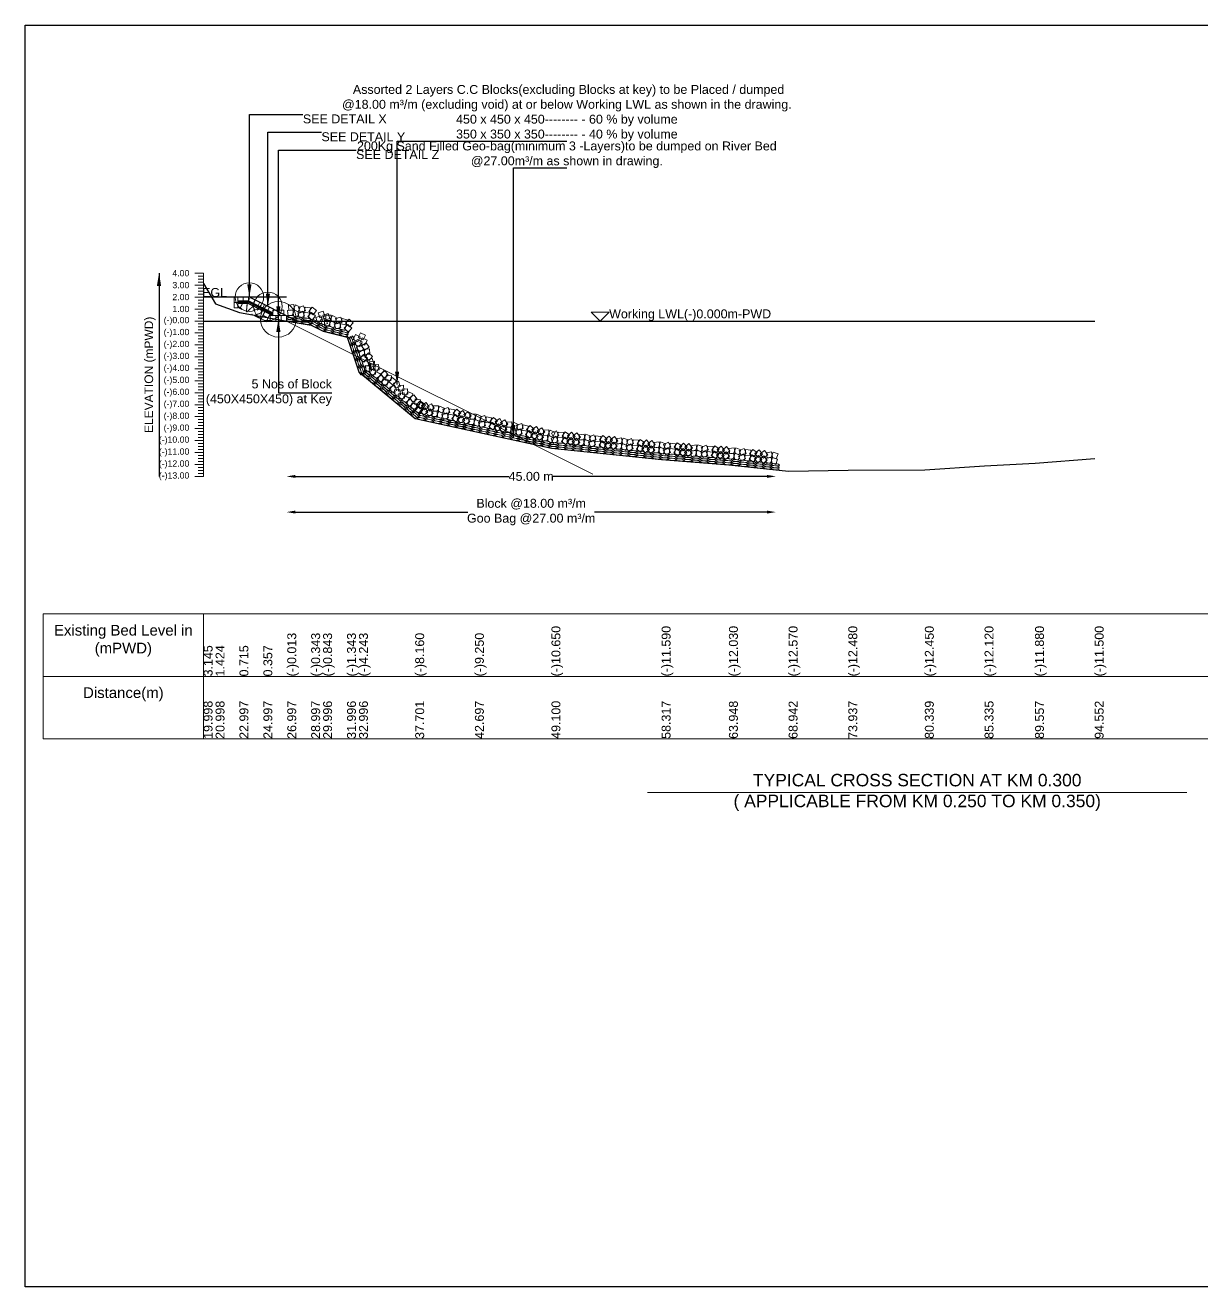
# Model space of a CAD drawing. Header units: inches. Extents: x 89000 to 1304432, y -10828 to 220529.
# Drawn here: x 1200833 to 1207428, y 213458 to 220529 of the extents above; entities that cross this region are included whole.
import ezdxf

# ---------------------------------------------------------------- set-up
doc = ezdxf.new("R2010")
doc.units = ezdxf.units.IN
doc.header["$LTSCALE"] = 7
doc.header["$MEASUREMENT"] = 0
for name, color, linetype, lineweight in [('Cross section Data Border', 7, 'Continuous', 9), ('Cross Section Labels', 7, 'Continuous', 9), ('Existing_Bed_Level for Xsection', 7, 'Continuous', 25), ('Long Section Labels', 7, 'Continuous', 9)]:
    doc.layers.add(name, color=color, linetype=linetype, lineweight=lineweight)
doc.styles.get("Standard").update_dxf_attribs({"font": 'arial.ttf'})
doc.dimstyles.new('Appron Lebeling Style', dxfattribs={"dimtxt": 50, "dimasz": 50, "dimexe": 0.18, "dimexo": 0.0625, "dimgap": 0.09, "dimtad": 0, "dimtih": 1, "dimtoh": 1, "dimdec": 4, "dimzin": 0, "dimdsep": 46, "dimtxsty": 'Standard', "dimcen": 0.09, "dimse1": 1, "dimse2": 1, "dimadec": 0, "dimazin": 0, "dimtfac": 1, "dimtdec": 4, "dimtofl": 0, "dimtmove": 0, "dimatfit": 3, "dimfxl": 1, "dimtolj": 1, "dimtzin": 0, "dimarcsym": 0})
doc.dimstyles.get("Standard").update_dxf_attribs({"dimtxt": 0.18, "dimasz": 0.18, "dimexe": 0.18, "dimexo": 0.0625, "dimgap": 0.09, "dimtad": 0, "dimtih": 1, "dimtoh": 1, "dimdec": 4, "dimzin": 0, "dimdsep": 46, "dimtxsty": 'Standard', "dimcen": 0.09, "dimadec": 0, "dimazin": 0, "dimtfac": 1, "dimtdec": 4, "dimtofl": 0, "dimtmove": 0, "dimatfit": 3, "dimfxl": 1, "dimtolj": 1, "dimtzin": 0, "dimarcsym": 0})

# ---------------------------------------------------------------- blocks, each defined once
blk = doc.blocks.new('*D7')
at = {"layer": 'Cross Section Labels', "color": 0, "lineweight": -2, "transparency": 16777216}
for p, q in [((1202346.8, 218000.4), (1203545, 218000.4)), ((1204990.5, 218000.4), (1203792.2, 218000.4))]:
    blk.add_line(p, q, dxfattribs=at)
at = {"layer": 'Cross Section Labels', "color": 0, "transparency": 16777216}
for points in [[(1202346.8, 218008.7), (1202346.8, 217992.1), (1202296.8, 218000.4)], [(1204990.5, 218008.7), (1204990.5, 217992.1), (1205040.5, 218000.4)]]:
    blk.add_solid(points, dxfattribs=at)
at = {"layer": 'Defpoints', "color": 0, "transparency": 16777216}
for p in [(1202296.8, 218871.4), (1205040.5, 218036.9), (1205040.5, 218000.4)]:
    blk.add_point(p, dxfattribs=at)
at = {"layer": 'Cross Section Labels', "color": 0, "transparency": 16777216, "insert": (1203668.6, 218000.4), "char_height": 50, "attachment_point": 5}
blk.add_mtext('\\A1;45.00 m', dxfattribs=at)
blk = doc.blocks.new('*D8')
at = {"layer": 'Cross Section Labels', "color": 0, "lineweight": -2, "transparency": 16777216}
for p, q in [((1202346.8, 217800.4), (1203313, 217800.4)), ((1204990.5, 217800.4), (1204024.3, 217800.4))]:
    blk.add_line(p, q, dxfattribs=at)
at = {"layer": 'Cross Section Labels', "color": 0, "transparency": 16777216}
for points in [[(1202346.8, 217808.7), (1202346.8, 217792.1), (1202296.8, 217800.4)], [(1204990.5, 217808.7), (1204990.5, 217792.1), (1205040.5, 217800.4)]]:
    blk.add_solid(points, dxfattribs=at)
at = {"layer": 'Defpoints', "color": 0, "transparency": 16777216}
for p in [(1202296.8, 218871.4), (1205040.5, 218036.9), (1205040.5, 217800.4)]:
    blk.add_point(p, dxfattribs=at)
at = {"layer": 'Cross Section Labels', "color": 0, "transparency": 16777216, "insert": (1203668.6, 217800.4), "char_height": 50, "attachment_point": 5}
blk.add_mtext('\\A1;Block @18.00 m³/m ^JGoo Bag @27.00 m³/m ', dxfattribs=at)

msp = doc.modelspace()

# ---------------------------------------------------------------- linework, layer by layer
msp.add_lwpolyline([(1200832.54807, 220529.21822), (1210832.54807, 220529.21822), (1210832.54807, 213458.21822), (1200832.54807, 213458.21822)], close=True)
at = {"layer": 'Cross section Data Border'}
msp.add_lwpolyline([(1200932.54807, 217229.21822), (1207744.83931, 217229.21822), (1207744.83931, 216529.21822), (1200932.54807, 216529.21822)], close=True, dxfattribs=at)
for points in [[(1201832.54807, 217229.21822), (1201832.54807, 216529.21822)], [(1200932.54807, 216879.21822), (1207744.83931, 216879.21822)]]:
    msp.add_lwpolyline(points, dxfattribs=at)
at = {"layer": 'Cross Section Labels'}
msp.add_line((1204015.13961, 218012.23111), (1202296.7854, 218871.40822), dxfattribs=at)
msp.add_lwpolyline([(1204055.7854, 218871.40822), (1204105.7854, 218921.40822), (1204005.7854, 218921.40822)], close=True, dxfattribs=at)
msp.add_lwpolyline([(1204320.54807, 216229.21822), (1205832.54807, 216229.21822), (1207344.54807, 216229.21822)], dxfattribs=at)
for centre, radius in [((1202089.0854, 219005.40822), 80), ((1202192.9354, 218953.48322), 80), ((1202251.5604, 218881.45822), 100)]:
    msp.add_circle(centre, radius, dxfattribs=at)
at = {"layer": 'Existing_Bed_Level for Xsection'}
for points in [[(1201832.54807, 219082.12322), (1201899.5402, 218966.81622), (1202033.52445, 218919.31322), (1202167.50871, 218895.32722), (1202301.49296, 218870.53722), (1202435.47721, 218848.42722), (1202502.46934, 218814.92722), (1202636.45359, 218781.42722), (1202703.44572, 218587.12722), (1203018.70379, 218324.68822), (1203353.41197, 218251.65822), (1203782.40941, 218157.85822), (1204399.93013, 218094.87822), (1204777.2317, 218065.39822), (1205111.82413, 218029.21822), (1205446.47165, 218035.24822), (1205875.44731, 218037.25822), (1206210.15227, 218059.36822), (1206493.02432, 218075.44822), (1206827.6958, 218100.90822)], [(1202296.7854, 219005.40822), (1201832.54807, 219005.40822)], [(1202357.0854, 218871.40822), (1202093.32943, 219003.2862), (1202089.0854, 219005.40822), (1202084.34044, 219005.40822), (1202024.04044, 219005.40822)], [(1202024.04044, 218985.30822), (1202084.34044, 218985.30822), (1202221.4104, 218916.77323)], [(1202024.04044, 218978.60822), (1202082.75878, 218978.60822), (1202221.4104, 218909.28241)], [(1202024.04044, 218971.90822), (1202081.17713, 218971.90822), (1202221.4104, 218901.79158)], [(1201832.54807, 218871.40822), (1206827.6958, 218871.40822)]]:
    msp.add_lwpolyline(points, dxfattribs=at)
at = {"layer": 'Long Section Labels'}
for points in [[(1201832.54807, 219139.40822), (1201782.54807, 219139.40822)], [(1201832.54807, 218000.40822), (1201832.54807, 218067.40822), (1201832.54807, 218134.40822), (1201832.54807, 218201.40822), (1201832.54807, 218268.40822), (1201832.54807, 218335.40822), (1201832.54807, 218402.40822), (1201832.54807, 218469.40822), (1201832.54807, 218536.40822), (1201832.54807, 218603.40822), (1201832.54807, 218670.40822), (1201832.54807, 218737.40822), (1201832.54807, 218804.40822), (1201832.54807, 218871.40822), (1201832.54807, 218938.40822), (1201832.54807, 219005.40822), (1201832.54807, 219072.40822), (1201832.54807, 219139.40822)], [(1201832.54807, 219072.40822), (1201782.54807, 219072.40822)], [(1201832.54807, 219122.65822), (1201802.54807, 219122.65822)], [(1201832.54807, 219105.90822), (1201802.54807, 219105.90822)], [(1201832.54807, 219089.15822), (1201802.54807, 219089.15822)], [(1201832.54807, 219005.40822), (1201782.54807, 219005.40822)], [(1201832.54807, 219055.65822), (1201802.54807, 219055.65822)], [(1201832.54807, 219038.90822), (1201802.54807, 219038.90822)], [(1201832.54807, 219022.15822), (1201802.54807, 219022.15822)], [(1201832.54807, 218938.40822), (1201782.54807, 218938.40822)], [(1201832.54807, 218988.65822), (1201802.54807, 218988.65822)], [(1201832.54807, 218971.90822), (1201802.54807, 218971.90822)], [(1201832.54807, 218955.15822), (1201802.54807, 218955.15822)], [(1201832.54807, 218921.65822), (1201802.54807, 218921.65822)], [(1201832.54807, 218871.40822), (1201782.54807, 218871.40822)], [(1201832.54807, 218904.90822), (1201802.54807, 218904.90822)], [(1201832.54807, 218888.15822), (1201802.54807, 218888.15822)], [(1201832.54807, 218854.65822), (1201802.54807, 218854.65822)], [(1201832.54807, 218804.40822), (1201782.54807, 218804.40822)], [(1201832.54807, 218837.90822), (1201802.54807, 218837.90822)], [(1201832.54807, 218821.15822), (1201802.54807, 218821.15822)], [(1201832.54807, 218787.65822), (1201802.54807, 218787.65822)], [(1201832.54807, 218737.40822), (1201782.54807, 218737.40822)], [(1201832.54807, 218770.90822), (1201802.54807, 218770.90822)], [(1201832.54807, 218754.15822), (1201802.54807, 218754.15822)], [(1201832.54807, 218720.65822), (1201802.54807, 218720.65822)], [(1201832.54807, 218670.40822), (1201782.54807, 218670.40822)], [(1201832.54807, 218703.90822), (1201802.54807, 218703.90822)], [(1201832.54807, 218687.15822), (1201802.54807, 218687.15822)], [(1201832.54807, 218653.65822), (1201802.54807, 218653.65822)], [(1201832.54807, 218636.90822), (1201802.54807, 218636.90822)], [(1201832.54807, 218603.40822), (1201782.54807, 218603.40822)], [(1201832.54807, 218620.15822), (1201802.54807, 218620.15822)], [(1201832.54807, 218586.65822), (1201802.54807, 218586.65822)], [(1201832.54807, 218569.90822), (1201802.54807, 218569.90822)], [(1201832.54807, 218536.40822), (1201782.54807, 218536.40822)], [(1201832.54807, 218553.15822), (1201802.54807, 218553.15822)], [(1201832.54807, 218519.65822), (1201802.54807, 218519.65822)], [(1201832.54807, 218502.90822), (1201802.54807, 218502.90822)], [(1201832.54807, 218469.40822), (1201782.54807, 218469.40822)], [(1201832.54807, 218486.15822), (1201802.54807, 218486.15822)], [(1201832.54807, 218452.65822), (1201802.54807, 218452.65822)], [(1201832.54807, 218435.90822), (1201802.54807, 218435.90822)], [(1201832.54807, 218402.40822), (1201782.54807, 218402.40822)], [(1201832.54807, 218419.15822), (1201802.54807, 218419.15822)], [(1201832.54807, 218385.65822), (1201802.54807, 218385.65822)], [(1201832.54807, 218368.90822), (1201802.54807, 218368.90822)], [(1201832.54807, 218335.40822), (1201782.54807, 218335.40822)], [(1201832.54807, 218352.15822), (1201802.54807, 218352.15822)], [(1201832.54807, 218318.65822), (1201802.54807, 218318.65822)], [(1201832.54807, 218301.90822), (1201802.54807, 218301.90822)], [(1201832.54807, 218285.15822), (1201802.54807, 218285.15822)], [(1201832.54807, 218268.40822), (1201782.54807, 218268.40822)], [(1201832.54807, 218251.65822), (1201802.54807, 218251.65822)], [(1201832.54807, 218234.90822), (1201802.54807, 218234.90822)], [(1201832.54807, 218218.15822), (1201802.54807, 218218.15822)], [(1201832.54807, 218201.40822), (1201782.54807, 218201.40822)], [(1201832.54807, 218184.65822), (1201802.54807, 218184.65822)], [(1201832.54807, 218167.90822), (1201802.54807, 218167.90822)], [(1201832.54807, 218151.15822), (1201802.54807, 218151.15822)], [(1201832.54807, 218134.40822), (1201782.54807, 218134.40822)], [(1201832.54807, 218117.65822), (1201802.54807, 218117.65822)], [(1201832.54807, 218100.90822), (1201802.54807, 218100.90822)], [(1201832.54807, 218084.15822), (1201802.54807, 218084.15822)], [(1201832.54807, 218067.40822), (1201782.54807, 218067.40822)], [(1201832.54807, 218000.40822), (1201782.54807, 218000.40822)], [(1201832.54807, 218050.65822), (1201802.54807, 218050.65822)], [(1201832.54807, 218033.90822), (1201802.54807, 218033.90822)], [(1201832.54807, 218017.15822), (1201802.54807, 218017.15822)]]:
    msp.add_lwpolyline(points, dxfattribs=at)
for points in [[(1202024.04044, 219005.40822), (1202003.94044, 219005.40822), (1202003.94044, 218975.25822), (1202024.04044, 218975.25822)], [(1202054.19044, 219005.40822), (1202024.04044, 219005.40822), (1202024.04044, 218985.30822), (1202054.19044, 218985.30822)], [(1202084.34044, 219005.40822), (1202054.19044, 219005.40822), (1202054.19044, 218985.30822), (1202084.34044, 218985.30822)], [(1202120.29641, 218989.80271), (1202093.32943, 219003.2862), (1202084.34044, 218985.30822), (1202111.30742, 218971.82473)], [(1202147.26339, 218976.31922), (1202120.29641, 218989.80271), (1202111.30742, 218971.82473), (1202138.2744, 218958.34124)], [(1202024.04044, 218975.25822), (1202003.94044, 218975.25822), (1202003.94044, 218945.10822), (1202024.04044, 218945.10822)], [(1202174.23037, 218962.83573), (1202147.26339, 218976.31922), (1202138.2744, 218958.34124), (1202165.24138, 218944.85775)], [(1202201.19735, 218949.35224), (1202174.23037, 218962.83573), (1202165.24138, 218944.85775), (1202192.20836, 218931.37426)], [(1202228.16433, 218935.86875), (1202201.19735, 218949.35224), (1202192.20836, 218931.37426), (1202219.17534, 218917.89077)], [(1202251.5604, 218931.70822), (1202221.4104, 218931.70822), (1202221.4104, 218901.55822), (1202251.5604, 218901.55822)], [(1202281.7104, 218931.70822), (1202251.5604, 218931.70822), (1202251.5604, 218901.55822), (1202281.7104, 218901.55822)], [(1202333.18136, 218933.93391), (1202303.17737, 218930.9703), (1202306.14098, 218900.96631), (1202336.14497, 218903.92992)], [(1202338.09031, 218963.6816), (1202308.08632, 218960.71799), (1202311.04993, 218930.714), (1202341.05392, 218933.67761)], [(1202369.3626, 218920.04846), (1202341.90157, 218932.49491), (1202329.45512, 218905.03388), (1202356.91615, 218892.58742)], [(1202374.27155, 218949.79614), (1202346.81051, 218962.24259), (1202334.36406, 218934.78156), (1202361.82509, 218922.33511)], [(1202387.96525, 218927.0466), (1202359.74217, 218916.44092), (1202370.34784, 218888.21785), (1202398.57092, 218898.82352)], [(1202392.87419, 218956.79428), (1202364.65111, 218946.18861), (1202375.25679, 218917.96553), (1202403.47987, 218928.5712)], [(1202426.23254, 218915.14265), (1202396.48486, 218920.05159), (1202391.57591, 218890.30391), (1202421.3236, 218885.39496)], [(1202431.14149, 218944.89033), (1202401.3938, 218949.79928), (1202396.48486, 218920.05159), (1202426.23254, 218915.14265)], [(1202459.8671, 218899.91837), (1202436.54788, 218919.02952), (1202417.43672, 218895.7103), (1202440.75595, 218876.59914)], [(1202464.77605, 218929.66605), (1202441.45682, 218948.77721), (1202422.34567, 218925.45798), (1202445.66489, 218906.34683)], [(1202503.10576, 218927.21359), (1202474.49872, 218917.69206), (1202484.02025, 218889.08501), (1202512.6273, 218898.60655)], [(1202236.4854, 218901.55822), (1202206.3354, 218901.55822), (1202206.3354, 218871.40822), (1202236.4854, 218871.40822)], [(1202266.6354, 218901.55822), (1202236.4854, 218901.55822), (1202236.4854, 218871.40822), (1202266.6354, 218871.40822)], [(1202296.7854, 218901.55822), (1202266.6354, 218901.55822), (1202266.6354, 218871.40822), (1202296.7854, 218871.40822)], [(1202489.62101, 218900.24724), (1202461.01396, 218890.72571), (1202470.5355, 218862.11867), (1202499.14254, 218871.6402)], [(1202526.11648, 218858.17063), (1202516.57217, 218886.77008), (1202487.97272, 218877.22577), (1202497.51703, 218848.62632)], [(1202539.60124, 218885.13697), (1202530.05693, 218913.73642), (1202501.45747, 218904.19211), (1202511.00179, 218875.59266)], [(1202539.55325, 218875.44968), (1202509.4076, 218874.93734), (1202509.91994, 218844.79169), (1202540.06558, 218845.30403)], [(1202546.86651, 218904.69927), (1202516.72086, 218904.18694), (1202517.23319, 218874.04129), (1202547.37884, 218874.55362)], [(1202574.48464, 218858.66617), (1202548.12744, 218873.30588), (1202533.48774, 218846.94868), (1202559.84493, 218832.30898)], [(1202581.79789, 218887.91577), (1202555.4407, 218902.55547), (1202540.801, 218876.19828), (1202567.15819, 218861.55857)], [(1202593.59504, 218864.1274), (1202564.60256, 218855.85342), (1202572.87653, 218826.86094), (1202601.86901, 218835.13492)], [(1202600.90829, 218893.37699), (1202571.91581, 218885.10302), (1202580.18978, 218856.11054), (1202609.18226, 218864.38451)], [(1202630.7668, 218849.14908), (1202601.51721, 218856.46234), (1202594.20395, 218827.21274), (1202623.45354, 218819.89949)], [(1202638.08006, 218878.39867), (1202608.83047, 218885.71193), (1202601.51721, 218856.46234), (1202630.7668, 218849.14908)], [(1202663.05101, 218831.23842), (1202641.36421, 218852.1837), (1202620.41892, 218830.49689), (1202642.10573, 218809.55161)], [(1202670.36427, 218860.48801), (1202648.67746, 218881.43329), (1202627.73218, 218859.74649), (1202649.41899, 218838.8012)], [(1202710.75542, 218782.41032), (1202683.65662, 218795.62687), (1202670.44007, 218768.52807), (1202697.53887, 218755.31152)], [(1202739.25877, 218792.23791), (1202712.15997, 218805.45446), (1202698.94342, 218778.35566), (1202726.04222, 218765.1391)], [(1202735.88586, 218736.64129), (1202749.08083, 218763.75061), (1202721.9715, 218776.94558), (1202708.77654, 218749.83625)], [(1202707.38251, 218726.8137), (1202720.57748, 218753.92302), (1202693.46815, 218767.11799), (1202680.27319, 218740.00867)], [(1202731.18298, 218714.40738), (1202714.30803, 218739.39255), (1202689.32286, 218722.51761), (1202706.1978, 218697.53244)], [(1202736.1733, 218675.97582), (1202734.06382, 218706.05194), (1202703.98771, 218703.94246), (1202706.09719, 218673.86635)], [(1202759.68633, 218724.23497), (1202742.81138, 218749.22014), (1202717.82621, 218732.34519), (1202734.70115, 218707.36002)], [(1202764.67665, 218685.80341), (1202762.56717, 218715.87952), (1202732.49106, 218713.77005), (1202734.60054, 218683.69393)], [(1202751.17571, 218662.93895), (1202728.42493, 218682.72341), (1202708.64048, 218659.97263), (1202731.39125, 218640.18817)], [(1202758.90115, 218623.61456), (1202749.07356, 218652.11791), (1202720.57021, 218642.29032), (1202730.3978, 218613.78697)], [(1202779.67906, 218672.76653), (1202756.92829, 218692.55099), (1202737.14383, 218669.80022), (1202759.8946, 218650.01576)], [(1202787.4045, 218633.44214), (1202777.57691, 218661.9455), (1202749.07356, 218652.11791), (1202758.90115, 218623.61456)], [(1202790.02722, 218646.09594), (1202760.00136, 218643.36272), (1202762.73458, 218613.33686), (1202792.76044, 218616.07008)], [(1202761.50269, 218586.78666), (1202767.2257, 218616.38851), (1202737.62385, 218622.11152), (1202731.90083, 218592.50967)], [(1202770.73764, 218622.92409), (1202740.71178, 218620.19087), (1202743.445, 218590.16502), (1202773.47086, 218592.89824)], [(1202790.00604, 218596.61424), (1202795.72905, 218626.2161), (1202766.1272, 218631.93911), (1202760.40418, 218602.33726)], [(1202796.65357, 218573.6217), (1202793.89644, 218603.64537), (1202763.87277, 218600.88824), (1202766.6299, 218570.86457)], [(1202815.94315, 218596.79355), (1202813.18602, 218626.81722), (1202783.16235, 218624.06009), (1202785.91948, 218594.03642)], [(1202823.43843, 218575.33931), (1202796.0611, 218587.9688), (1202783.4316, 218560.59147), (1202810.80893, 218547.96197)], [(1202842.72801, 218598.51115), (1202815.35068, 218611.14065), (1202802.72118, 218583.76332), (1202830.09851, 218571.13382)], [(1202847.61583, 218545.05167), (1202830.231, 218569.68478), (1202805.59789, 218552.29995), (1202822.98272, 218527.66684)], [(1202866.90542, 218568.22352), (1202849.52058, 218592.85663), (1202824.88747, 218575.47179), (1202842.27231, 218550.83868)], [(1202886.49142, 218564.84407), (1202856.78229, 218569.9812), (1202851.64516, 218540.27208), (1202881.35429, 218535.13494)], [(1202867.20184, 218541.67222), (1202837.49271, 218546.80936), (1202832.35558, 218517.10023), (1202862.06471, 218511.96309)], [(1202894.18127, 218512.03777), (1202871.00942, 218531.32736), (1202851.71984, 218508.15551), (1202874.89169, 218488.86593)], [(1202913.47085, 218535.20962), (1202890.29901, 218554.4992), (1202871.00942, 218531.32736), (1202894.18127, 218512.03777)], [(1202915.48466, 218481.88436), (1202905.0451, 218510.16931), (1202876.76015, 218499.72976), (1202887.19971, 218471.44481)], [(1202934.77424, 218505.05621), (1202924.33468, 218533.34116), (1202896.04974, 218522.9016), (1202906.48929, 218494.61666)], [(1202952.23015, 218511.06886), (1202922.2043, 218508.33564), (1202924.93752, 218478.30979), (1202954.96337, 218481.04301)], [(1202932.94057, 218487.89702), (1202902.91471, 218485.1638), (1202905.64793, 218455.13794), (1202935.67379, 218457.87116)], [(1202958.8565, 218438.59463), (1202956.09937, 218468.6183), (1202926.0757, 218465.86116), (1202928.83283, 218435.8375)], [(1202978.14608, 218461.76647), (1202975.38895, 218491.79014), (1202945.36528, 218489.03301), (1202948.12241, 218459.00934)], [(1202985.64136, 218440.31223), (1202958.26403, 218452.94173), (1202945.63453, 218425.5644), (1202973.01186, 218412.9349)], [(1203004.93094, 218463.48408), (1202977.55361, 218476.11358), (1202964.92411, 218448.73624), (1202992.30145, 218436.10675)], [(1203009.81877, 218410.02459), (1202992.43393, 218434.6577), (1202967.80082, 218417.27287), (1202985.18566, 218392.63976)], [(1203029.10835, 218433.19644), (1203011.72351, 218457.82955), (1202987.09041, 218440.44472), (1203004.47524, 218415.81161)], [(1203048.69436, 218429.81699), (1203018.98523, 218434.95413), (1203013.84809, 218405.245), (1203043.55722, 218400.10786)], [(1203029.40477, 218406.64515), (1202999.69564, 218411.78228), (1202994.55851, 218382.07315), (1203024.26764, 218376.93602)], [(1203056.3842, 218377.0107), (1203033.21236, 218396.30028), (1203013.92277, 218373.12843), (1203037.09462, 218353.83885)], [(1203060.81313, 218371.56422), (1203038.5041, 218391.84549), (1203018.22284, 218369.53646), (1203040.53186, 218349.25519)], [(1203067.24035, 218401.02119), (1203044.93132, 218421.30246), (1203024.65005, 218398.99344), (1203046.95908, 218378.71217)], [(1203075.67379, 218400.18255), (1203052.50194, 218419.47213), (1203033.21236, 218396.30028), (1203056.3842, 218377.0107)], [(1203073.52798, 218384.95054), (1203048.14754, 218368.67614), (1203064.42193, 218343.29571), (1203089.80237, 218359.5701)], [(1203079.9552, 218414.40751), (1203054.57476, 218398.13312), (1203070.84915, 218372.75268), (1203096.22959, 218389.02707)], [(1203119.26297, 218353.15946), (1203102.96837, 218378.52694), (1203077.6009, 218362.23234), (1203093.8955, 218336.86487)], [(1203125.69019, 218382.61644), (1203109.39559, 218407.98391), (1203084.02812, 218391.68931), (1203100.32271, 218366.32184)], [(1203142.23621, 218367.03784), (1203112.11975, 218365.61598), (1203113.5416, 218335.49953), (1203143.65806, 218336.92138)], [(1203148.66343, 218396.49481), (1203118.54697, 218395.07296), (1203119.96882, 218364.9565), (1203150.08528, 218366.37836)], [(1203177.65819, 218351.31615), (1203150.87119, 218365.15377), (1203137.03358, 218338.36678), (1203163.82057, 218324.52916)], [(1203184.0854, 218380.77312), (1203157.29841, 218394.61074), (1203143.4608, 218367.82375), (1203170.24779, 218353.98613)], [(1203196.59507, 218357.35161), (1203167.86549, 218348.20646), (1203177.01064, 218319.47688), (1203205.74022, 218328.62203)], [(1203203.02229, 218386.80858), (1203174.29271, 218377.66343), (1203183.43786, 218348.93385), (1203212.16744, 218358.079)], [(1203240.62915, 218372.95888), (1203211.17217, 218379.3861), (1203204.74495, 218349.92912), (1203234.20193, 218343.5019)], [(1203273.43917, 218356.03066), (1203251.13015, 218376.31193), (1203230.84888, 218354.0029), (1203253.1579, 218333.72163)], [(1203286.15402, 218369.41698), (1203260.77358, 218353.14258), (1203277.04798, 218327.76215), (1203302.42841, 218344.03654)], [(1203331.88901, 218337.62591), (1203315.59441, 218362.99338), (1203290.22694, 218346.69878), (1203306.52154, 218321.33131)], [(1203234.20193, 218343.5019), (1203204.74495, 218349.92912), (1203198.31773, 218320.47215), (1203227.77471, 218314.04493)], [(1203267.01195, 218326.57369), (1203244.70293, 218346.85495), (1203224.42166, 218324.54593), (1203246.73068, 218304.26466)], [(1203279.7268, 218339.96), (1203254.34636, 218323.68561), (1203270.62076, 218298.30517), (1203296.0012, 218314.57956)], [(1203325.46179, 218308.16893), (1203309.16719, 218333.5364), (1203283.79972, 218317.2418), (1203300.09432, 218291.87433)], [(1203348.43503, 218322.0473), (1203318.31858, 218320.62545), (1203319.74043, 218290.509), (1203349.85688, 218291.93085)], [(1203354.86225, 218351.50428), (1203324.7458, 218350.08242), (1203326.16765, 218319.96597), (1203356.2841, 218321.38782)], [(1203383.85701, 218306.32562), (1203357.07002, 218320.16323), (1203343.2324, 218293.37624), (1203370.01939, 218279.53863)], [(1203390.28423, 218335.78259), (1203363.49724, 218349.62021), (1203349.65962, 218322.83322), (1203376.44661, 218308.9956)], [(1203402.8205, 218312.33942), (1203374.08691, 218303.20687), (1203383.21947, 218274.47328), (1203411.95305, 218283.60584)], [(1203409.26063, 218341.79358), (1203380.52704, 218332.66102), (1203389.6596, 218303.92744), (1203418.39318, 218313.05999)], [(1203440.42128, 218298.47323), (1203410.96713, 218304.91336), (1203404.52699, 218275.45921), (1203433.98115, 218269.01908)], [(1203446.86141, 218327.92739), (1203417.40726, 218334.36752), (1203410.96713, 218304.91336), (1203440.42128, 218298.47323)], [(1203473.22388, 218281.53063), (1203450.92375, 218301.82168), (1203430.6327, 218279.52155), (1203452.93284, 218259.2305)], [(1203479.66401, 218310.98479), (1203457.36388, 218331.27583), (1203437.07283, 218308.9757), (1203459.37297, 218288.68465)], [(1203485.9446, 218294.91138), (1203460.55703, 218278.64811), (1203476.82029, 218253.26054), (1203502.20786, 218269.52381)], [(1203492.38473, 218324.36553), (1203466.99716, 218308.10227), (1203483.26042, 218282.7147), (1203508.64799, 218298.97796)], [(1203531.66564, 218263.10026), (1203515.38217, 218288.47487), (1203490.00756, 218272.1914), (1203506.29103, 218246.81678)], [(1203538.10577, 218292.55441), (1203521.8223, 218317.92903), (1203496.44769, 218301.64555), (1203512.73116, 218276.27094)], [(1203561.0851, 218306.42271), (1203530.96802, 218305.01406), (1203532.37667, 218274.89699), (1203562.49375, 218276.30564)], [(1203596.50018, 218290.6855), (1203569.71926, 218304.53486), (1203555.8699, 218277.75394), (1203582.65082, 218263.90458)], [(1203615.43971, 218296.71266), (1203586.70612, 218287.5801), (1203595.83868, 218258.84652), (1203624.57227, 218267.97908)], [(1203653.04049, 218282.84647), (1203623.58634, 218289.2866), (1203617.14621, 218259.83245), (1203646.60036, 218253.39232)], [(1203685.84309, 218265.90387), (1203663.54296, 218286.19492), (1203643.25191, 218263.89478), (1203665.55205, 218243.60374)], [(1203554.64497, 218276.96856), (1203524.52789, 218275.55991), (1203525.93654, 218245.44283), (1203556.05362, 218246.85148)], [(1203590.06005, 218261.23135), (1203563.27913, 218275.08071), (1203549.42977, 218248.29978), (1203576.21069, 218234.45043)], [(1203608.99958, 218267.25851), (1203580.26599, 218258.12595), (1203589.39855, 218229.39236), (1203618.13213, 218238.52492)], [(1203646.60036, 218253.39232), (1203617.14621, 218259.83245), (1203610.70608, 218230.37829), (1203640.16023, 218223.93816)], [(1203679.40296, 218236.44972), (1203657.10283, 218256.74076), (1203636.81178, 218234.44063), (1203659.11192, 218214.14958)], [(1203692.12368, 218249.83046), (1203666.73611, 218233.56719), (1203682.99937, 218208.17962), (1203708.38694, 218224.44289)], [(1203698.56381, 218279.28461), (1203673.17624, 218263.02135), (1203689.43951, 218237.63378), (1203714.82708, 218253.89704)], [(1203737.84472, 218218.01934), (1203721.56125, 218243.39395), (1203696.18664, 218227.11048), (1203712.47011, 218201.73587)], [(1203744.28486, 218247.4735), (1203728.00138, 218272.84811), (1203702.62677, 218256.56463), (1203718.91024, 218231.19002)], [(1203760.82405, 218231.88764), (1203730.70697, 218230.47899), (1203732.11562, 218200.36192), (1203762.2327, 218201.77057)], [(1203767.26418, 218261.3418), (1203737.1471, 218259.93315), (1203738.55575, 218229.81607), (1203768.67283, 218231.22472)], [(1203796.23913, 218216.15043), (1203769.45821, 218229.99979), (1203755.60885, 218203.21887), (1203782.38977, 218189.36951)], [(1203802.67926, 218245.60459), (1203775.89834, 218259.45394), (1203762.04898, 218232.67302), (1203788.8299, 218218.82366)], [(1203807.67481, 218225.47822), (1203780.16196, 218213.14673), (1203792.49344, 218185.63388), (1203820.00629, 218197.96537)], [(1203810.73389, 218255.47263), (1203783.22104, 218243.14114), (1203795.55253, 218215.62829), (1203823.06538, 218227.95978)], [(1203846.60528, 218215.96463), (1203816.61087, 218219.02371), (1203813.55179, 218189.02931), (1203843.54619, 218185.97022)], [(1203849.66436, 218245.95904), (1203819.66996, 218249.01812), (1203816.61087, 218219.02371), (1203846.60528, 218215.96463)], [(1203881.11731, 218202.85045), (1203856.66038, 218220.48226), (1203839.02857, 218196.02532), (1203863.48551, 218178.39351)], [(1203884.1764, 218232.84486), (1203859.71946, 218250.47667), (1203842.08765, 218226.01973), (1203866.54459, 218208.38792)], [(1203892.23889, 218217.58719), (1203868.85896, 218198.55034), (1203887.89581, 218175.17041), (1203911.27574, 218194.20726)], [(1203895.29798, 218247.58159), (1203871.91805, 218228.54475), (1203890.95489, 218205.16482), (1203914.33482, 218224.20166)], [(1203941.27187, 218191.16506), (1203922.21641, 218214.52982), (1203898.85165, 218195.47437), (1203917.9071, 218172.10961)], [(1203944.33095, 218221.15947), (1203925.2755, 218244.52423), (1203901.91073, 218225.46878), (1203920.96619, 218202.10402)], [(1203965.5897, 218237.54374), (1203935.82655, 218232.7295), (1203940.64079, 218202.96634), (1203970.40395, 218207.78058)], [(1204002.56071, 218225.92338), (1203974.38223, 218236.64701), (1203963.65861, 218208.46853), (1203991.83708, 218197.74491)], [(1204020.69475, 218234.05904), (1203993.1819, 218221.72755), (1204005.51338, 218194.2147), (1204033.02623, 218206.54619)], [(1204059.62522, 218224.54545), (1204029.63081, 218227.60453), (1204026.57173, 218197.61013), (1204056.56613, 218194.55104)], [(1204094.13725, 218211.43127), (1204069.68031, 218229.06308), (1204052.04851, 218204.60614), (1204076.50545, 218186.97433)], [(1204105.25883, 218226.16801), (1204081.8789, 218207.13116), (1204100.91574, 218183.75123), (1204124.29567, 218202.78808)], [(1204154.2918, 218199.74588), (1204135.23635, 218223.11064), (1204111.87159, 218204.05519), (1204130.92704, 218180.69043)], [(1204175.55056, 218216.13015), (1204145.7874, 218211.31591), (1204150.60165, 218181.55275), (1204180.36481, 218186.367)], [(1204212.52156, 218204.50979), (1204184.34309, 218215.23342), (1204173.61946, 218187.05494), (1204201.79794, 218176.33132)], [(1204230.6556, 218212.64545), (1204203.14275, 218200.31396), (1204215.47424, 218172.80111), (1204242.98709, 218185.1326)], [(1203962.53062, 218207.54933), (1203932.76746, 218202.73509), (1203937.58171, 218172.97193), (1203967.34487, 218177.78618)], [(1203999.50162, 218195.92897), (1203971.32315, 218206.6526), (1203960.59952, 218178.47412), (1203988.778, 218167.7505)], [(1204017.63566, 218204.06463), (1203990.12281, 218191.73315), (1204002.4543, 218164.2203), (1204029.96715, 218176.55178)], [(1204056.56613, 218194.55104), (1204026.57173, 218197.61013), (1204023.51264, 218167.61572), (1204053.50705, 218164.55663)], [(1204091.07817, 218181.43686), (1204066.62123, 218199.06867), (1204048.98942, 218174.61173), (1204073.44636, 218156.97992)], [(1204102.19975, 218196.1736), (1204078.81982, 218177.13676), (1204097.85666, 218153.75683), (1204121.23659, 218172.79367)], [(1204151.23272, 218169.75147), (1204132.17727, 218193.11624), (1204108.8125, 218174.06078), (1204127.86796, 218150.69602)], [(1204172.49148, 218186.13575), (1204142.72832, 218181.3215), (1204147.54256, 218151.55834), (1204177.30572, 218156.37259)], [(1204209.46248, 218174.51538), (1204181.284, 218185.23901), (1204170.56038, 218157.06054), (1204198.73885, 218146.33691)], [(1204227.59652, 218182.65104), (1204200.08367, 218170.31956), (1204212.41515, 218142.80671), (1204239.928, 218155.13819)], [(1204266.52699, 218173.13745), (1204236.53258, 218176.19654), (1204233.4735, 218146.20213), (1204263.46791, 218143.14305)], [(1204269.58607, 218203.13186), (1204239.59167, 218206.19095), (1204236.53258, 218176.19654), (1204266.52699, 218173.13745)], [(1204301.03902, 218160.02327), (1204276.58209, 218177.65508), (1204258.95028, 218153.19814), (1204283.40722, 218135.56633)], [(1204304.09811, 218190.01768), (1204279.64117, 218207.64949), (1204262.00936, 218183.19255), (1204286.4663, 218165.56074)], [(1204312.1606, 218174.76001), (1204288.78067, 218155.72317), (1204307.81752, 218132.34324), (1204331.19745, 218151.38008)], [(1204315.21969, 218204.75442), (1204291.83976, 218185.71757), (1204310.8766, 218162.33764), (1204334.25653, 218181.37449)], [(1204361.19358, 218148.33788), (1204342.13812, 218171.70265), (1204318.77336, 218152.64719), (1204337.82881, 218129.28243)], [(1204364.25266, 218178.33229), (1204345.19721, 218201.69706), (1204321.83244, 218182.6416), (1204340.8879, 218159.27684)], [(1204382.45233, 218164.72216), (1204352.68917, 218159.90791), (1204357.50342, 218130.14475), (1204387.26658, 218134.959)], [(1204385.51141, 218194.71656), (1204355.74826, 218189.90232), (1204360.5625, 218160.13916), (1204390.32566, 218164.95341)], [(1204419.42333, 218153.10179), (1204391.24486, 218163.82542), (1204380.52123, 218135.64695), (1204408.69971, 218124.92332)], [(1204422.48242, 218183.0962), (1204394.30394, 218193.81983), (1204383.58032, 218165.64135), (1204411.75879, 218154.91773)], [(1204435.97681, 218162.10912), (1204408.76342, 218149.13015), (1204421.7424, 218121.91675), (1204448.95579, 218134.89573)], [(1204438.32539, 218192.16751), (1204411.112, 218179.18853), (1204424.09097, 218151.97514), (1204451.30437, 218164.95412)], [(1204475.12148, 218153.51927), (1204445.06309, 218155.86784), (1204442.71451, 218125.80946), (1204472.7729, 218123.46088)], [(1204477.47005, 218183.57766), (1204447.41166, 218185.92623), (1204445.06309, 218155.86784), (1204475.12148, 218153.51927)], [(1204509.93412, 218141.2253), (1204485.06687, 218158.27353), (1204468.01864, 218133.40628), (1204492.88589, 218116.35804)], [(1204512.2827, 218171.28368), (1204487.41545, 218188.33192), (1204470.36721, 218163.46466), (1204495.23447, 218146.41643)], [(1204520.70393, 218156.22104), (1204497.78094, 218136.63637), (1204517.36561, 218113.71338), (1204540.2886, 218133.29805)], [(1204523.0525, 218186.27943), (1204500.12952, 218166.69475), (1204519.71419, 218143.77177), (1204542.63717, 218163.35644)], [(1204570.34831, 218130.9664), (1204550.74539, 218153.87378), (1204527.83801, 218134.27087), (1204547.44093, 218111.36349)], [(1204572.69688, 218161.02479), (1204553.09396, 218183.93217), (1204530.18658, 218164.32925), (1204549.7895, 218141.42187)], [(1204591.21347, 218147.84906), (1204561.57254, 218142.33198), (1204567.08962, 218112.69106), (1204596.73055, 218118.20814)], [(1204593.56204, 218177.90745), (1204563.92112, 218172.39037), (1204569.4382, 218142.74945), (1204599.07912, 218148.26653)], [(1204628.44905, 218137.10667), (1204600.02475, 218147.1606), (1204589.97082, 218118.7363), (1204618.39512, 218108.68237)], [(1204630.79763, 218167.16505), (1204602.37333, 218177.21899), (1204592.31939, 218148.79469), (1204620.74369, 218138.74075)], [(1204646.38553, 218145.66909), (1204619.17214, 218132.69012), (1204632.15111, 218105.47672), (1204659.36451, 218118.4557)], [(1204648.73411, 218175.72748), (1204621.52071, 218162.7485), (1204634.49969, 218135.53511), (1204661.71308, 218148.51409)], [(1204687.87877, 218167.13763), (1204657.82038, 218169.4862), (1204655.4718, 218139.42781), (1204685.53019, 218137.07924)], [(1204720.34284, 218124.78527), (1204695.47559, 218141.8335), (1204678.42736, 218116.96625), (1204703.29461, 218099.91801)], [(1204722.69142, 218154.84365), (1204697.82416, 218171.89189), (1204680.77593, 218147.02463), (1204705.64318, 218129.9764)], [(1204733.46122, 218169.8394), (1204710.53824, 218150.25473), (1204730.12291, 218127.33174), (1204753.04589, 218146.91641)], [(1204783.1056, 218144.58476), (1204763.50268, 218167.49214), (1204740.5953, 218147.88922), (1204760.19822, 218124.98184)], [(1204806.81539, 218160.6299), (1204777.02353, 218155.99659), (1204781.65685, 218126.20473), (1204811.44871, 218130.83804)], [(1204843.71511, 218148.78512), (1204815.60231, 218159.67976), (1204804.70767, 218131.56696), (1204832.82047, 218120.67232)], [(1204861.89824, 218156.81045), (1204834.31098, 218144.64636), (1204846.47507, 218117.05909), (1204874.06234, 218129.22318)], [(1204900.77019, 218147.0605), (1204870.79493, 218150.30177), (1204867.55365, 218120.3265), (1204897.52892, 218117.08523)], [(1204935.20191, 218133.73686), (1204910.85255, 218151.51694), (1204893.07247, 218127.16759), (1204917.42183, 218109.38751)], [(1204946.41282, 218148.40575), (1204922.91766, 218129.51132), (1204941.81209, 218106.01615), (1204965.30726, 218124.91059)], [(1204995.28435, 218121.68619), (1204976.37121, 218145.16631), (1204952.8911, 218126.25317), (1204971.80424, 218102.77306)], [(1204685.53019, 218137.07924), (1204655.4718, 218139.42781), (1204653.12323, 218109.36943), (1204683.18162, 218107.02085)], [(1204731.11264, 218139.78101), (1204708.18966, 218120.19634), (1204727.77433, 218097.27335), (1204750.69731, 218116.85802)], [(1204780.75702, 218114.52637), (1204761.15411, 218137.43375), (1204738.24672, 218117.83084), (1204757.84964, 218094.92346)], [(1204803.57412, 218130.65464), (1204773.78226, 218126.02132), (1204778.41558, 218096.22946), (1204808.20744, 218100.86278)], [(1204840.47383, 218118.80985), (1204812.36104, 218129.70449), (1204801.4664, 218101.5917), (1204829.5792, 218090.69706)], [(1204858.65697, 218126.83518), (1204831.0697, 218114.67109), (1204843.2338, 218087.08382), (1204870.82106, 218099.24792)], [(1204897.52892, 218117.08523), (1204867.55365, 218120.3265), (1204864.31238, 218090.35123), (1204894.28765, 218087.10996)], [(1204931.96064, 218103.7616), (1204907.61128, 218121.54168), (1204889.8312, 218097.19232), (1204914.18056, 218079.41224)], [(1204943.17155, 218118.43049), (1204919.67639, 218099.53605), (1204938.57082, 218076.04089), (1204962.06599, 218094.93532)], [(1204992.04308, 218091.71093), (1204973.12994, 218115.19104), (1204949.64983, 218096.2779), (1204968.56297, 218072.79779)], [(1205013.40099, 218107.96573), (1204983.60913, 218103.33241), (1204988.24245, 218073.54055), (1205018.03431, 218078.17387)], [(1205016.64226, 218137.941), (1204986.8504, 218133.30768), (1204991.48372, 218103.51582), (1205021.27558, 218108.14914)], [(1205050.30071, 218096.12095), (1205022.18791, 218107.01559), (1205011.29327, 218078.90279), (1205039.40607, 218068.00815)], [(1205053.54198, 218126.09622), (1205025.42918, 218136.99085), (1205014.53454, 218108.87806), (1205042.64734, 218097.98342)]]:
    msp.add_lwpolyline(points, close=True, dxfattribs=at)
for centre, major_axis in [((1202319.6967, 218873.30527), (22.00007, -3.63044)), ((1202321.55119, 218884.54328), (22.00007, -3.63044)), ((1202323.40568, 218895.7813), (22.00007, -3.63044)), ((1202363.69683, 218866.04439), (22.00007, -3.63044)), ((1202365.55132, 218877.28241), (22.00007, -3.63044)), ((1202367.40581, 218888.52042), (22.00007, -3.63044)), ((1202407.69696, 218858.78352), (22.00007, -3.63044)), ((1202409.55145, 218870.02153), (22.00007, -3.63044)), ((1202411.40594, 218881.25955), (22.00007, -3.63044)), ((1202451.88714, 218846.58864), (19.94311, -9.97273)), ((1202456.98138, 218856.77593), (19.94311, -9.97273)), ((1202462.07563, 218866.96321), (19.94311, -9.97273)), ((1202496.86761, 218836.83047), (19.94311, -9.97273)), ((1202501.96185, 218847.01776), (19.94311, -9.97273)), ((1202491.77337, 218826.64319), (19.94311, -9.97273)), ((1202532.74974, 218813.22654), (21.6317, -5.40856)), ((1202535.51253, 218824.27639), (21.6317, -5.40856)), ((1202538.27531, 218835.32623), (21.6317, -5.40856)), ((1202576.01314, 218802.40942), (21.6317, -5.40856)), ((1202578.77593, 218813.45927), (21.6317, -5.40856)), ((1202581.53871, 218824.50911), (21.6317, -5.40856)), ((1202619.27654, 218791.5923), (21.6317, -5.40856)), ((1202622.03933, 218802.64214), (21.6317, -5.40856)), ((1202624.80211, 218813.69199), (21.6317, -5.40856)), ((1202650.13819, 218759.20888), (7.26805, -21.07981)), ((1202660.90612, 218762.92153), (7.26805, -21.07981)), ((1202671.67406, 218766.63417), (7.26805, -21.07981)), ((1202664.67428, 218717.04926), (7.26805, -21.07981)), ((1202675.44222, 218720.7619), (7.26805, -21.07981)), ((1202686.21015, 218724.47455), (7.26805, -21.07981)), ((1202679.21038, 218674.88964), (7.26805, -21.07981)), ((1202689.97831, 218678.60228), (7.26805, -21.07981)), ((1202693.74647, 218632.73001), (7.26805, -21.07981)), ((1202700.74624, 218682.31492), (7.26805, -21.07981)), ((1202704.5144, 218636.44266), (7.26805, -21.07981)), ((1202715.28234, 218640.1553), (7.26805, -21.07981)), ((1202708.28256, 218590.57039), (7.26805, -21.07981)), ((1202719.0505, 218594.28303), (7.26805, -21.07981)), ((1202729.81843, 218597.99568), (7.26805, -21.07981)), ((1202740.07301, 218564.04658), (17.13687, -14.26572)), ((1202747.36019, 218572.80039), (17.13687, -14.26572)), ((1202754.64737, 218581.5542), (17.13687, -14.26572)), ((1202788.9211, 218553.02277), (17.13687, -14.26572)), ((1202774.34675, 218535.51515), (17.13687, -14.26572)), ((1202781.63393, 218544.26896), (17.13687, -14.26572)), ((1202808.62049, 218506.98371), (17.13687, -14.26572)), ((1202815.90766, 218515.73752), (17.13687, -14.26572)), ((1202823.19484, 218524.49133), (17.13687, -14.26572)), ((1202842.89423, 218478.45228), (17.13687, -14.26572)), ((1202850.1814, 218487.20609), (17.13687, -14.26572)), ((1202857.46858, 218495.95989), (17.13687, -14.26572)), ((1202877.16796, 218449.92084), (17.13687, -14.26572)), ((1202884.45514, 218458.67465), (17.13687, -14.26572)), ((1202891.74231, 218467.42846), (17.13687, -14.26572)), ((1202911.4417, 218421.38941), (17.13687, -14.26572)), ((1202918.72887, 218430.14321), (17.13687, -14.26572)), ((1202926.01605, 218438.89702), (17.13687, -14.26572)), ((1202960.28979, 218410.36559), (17.13687, -14.26572)), ((1202945.71544, 218392.85797), (17.13687, -14.26572)), ((1202953.00261, 218401.61178), (17.13687, -14.26572)), ((1202979.98917, 218364.32653), (17.13687, -14.26572)), ((1202987.27635, 218373.08034), (17.13687, -14.26572)), ((1202994.56352, 218381.83415), (17.13687, -14.26572)), ((1203021.55009, 218344.54891), (17.13687, -14.26572)), ((1203028.83726, 218353.30272), (17.13687, -14.26572)), ((1203058.06678, 218345.24453), (21.78507, -4.75329)), ((1203014.26291, 218335.7951), (17.13687, -14.26572)), ((1203053.21066, 218322.98815), (21.78507, -4.75329)), ((1203055.63872, 218334.11634), (21.78507, -4.75329)), ((1203096.7808, 218313.48157), (21.78507, -4.75329)), ((1203099.20886, 218324.60976), (21.78507, -4.75329)), ((1203101.63692, 218335.73796), (21.78507, -4.75329)), ((1203140.35094, 218303.975), (21.78507, -4.75329)), ((1203142.779, 218315.10319), (21.78507, -4.75329)), ((1203145.20706, 218326.23138), (21.78507, -4.75329)), ((1203183.92108, 218294.46843), (21.78507, -4.75329)), ((1203186.34914, 218305.59662), (21.78507, -4.75329)), ((1203188.7772, 218316.72481), (21.78507, -4.75329)), ((1203227.49122, 218284.96186), (21.78507, -4.75329)), ((1203229.91928, 218296.09005), (21.78507, -4.75329)), ((1203232.34734, 218307.21824), (21.78507, -4.75329)), ((1203271.06135, 218275.45529), (21.78507, -4.75329)), ((1203273.48941, 218286.58348), (21.78507, -4.75329)), ((1203275.91748, 218297.71167), (21.78507, -4.75329)), ((1203317.05955, 218277.07691), (21.78507, -4.75329)), ((1203319.48761, 218288.2051), (21.78507, -4.75329)), ((1203363.0696, 218278.6943), (21.78298, -4.76283)), ((1203314.63149, 218265.94872), (21.78507, -4.75329)), ((1203358.20373, 218256.44005), (21.78298, -4.76283)), ((1203360.63667, 218267.56717), (21.78298, -4.76283)), ((1203401.76969, 218246.91438), (21.78298, -4.76283)), ((1203404.20263, 218258.0415), (21.78298, -4.76283)), ((1203406.63557, 218269.16863), (21.78298, -4.76283)), ((1203445.33566, 218237.38871), (21.78298, -4.76283)), ((1203447.7686, 218248.51583), (21.78298, -4.76283)), ((1203450.20154, 218259.64296), (21.78298, -4.76283)), ((1203488.90163, 218227.86304), (21.78298, -4.76283)), ((1203491.33457, 218238.99016), (21.78298, -4.76283)), ((1203493.76751, 218250.11729), (21.78298, -4.76283)), ((1203532.4676, 218218.33737), (21.78298, -4.76283)), ((1203534.90053, 218229.46449), (21.78298, -4.76283)), ((1203537.33347, 218240.59162), (21.78298, -4.76283)), ((1203576.03356, 218208.8117), (21.78298, -4.76283)), ((1203578.4665, 218219.93882), (21.78298, -4.76283)), ((1203580.89944, 218231.06595), (21.78298, -4.76283)), ((1203622.03247, 218210.41316), (21.78298, -4.76283)), ((1203624.46541, 218221.54028), (21.78298, -4.76283)), ((1203668.03137, 218212.01461), (21.78298, -4.76283)), ((1203619.59953, 218199.28603), (21.78298, -4.76283)), ((1203663.1655, 218189.76036), (21.78298, -4.76283)), ((1203665.59844, 218200.88749), (21.78298, -4.76283)), ((1203706.73146, 218180.23469), (21.78298, -4.76283)), ((1203709.1644, 218191.36182), (21.78298, -4.76283)), ((1203711.59734, 218202.48894), (21.78298, -4.76283)), ((1203750.29743, 218170.70902), (21.78298, -4.76283)), ((1203752.73037, 218181.83615), (21.78298, -4.76283)), ((1203755.16331, 218192.96327), (21.78298, -4.76283)), ((1203793.41253, 218162.46057), (22.18253, -2.26236)), ((1203794.56819, 218173.79179), (22.18253, -2.26236)), ((1203795.72384, 218185.12301), (22.18253, -2.26236)), ((1203837.7776, 218157.93584), (22.18253, -2.26236)), ((1203838.93325, 218169.26706), (22.18253, -2.26236)), ((1203840.0889, 218180.59828), (22.18253, -2.26236)), ((1203882.14266, 218153.41112), (22.18253, -2.26236)), ((1203883.29831, 218164.74234), (22.18253, -2.26236)), ((1203884.45397, 218176.07356), (22.18253, -2.26236)), ((1203926.50772, 218148.88639), (22.18253, -2.26236)), ((1203927.66337, 218160.21761), (22.18253, -2.26236)), ((1203928.81903, 218171.54883), (22.18253, -2.26236)), ((1203970.87278, 218144.36167), (22.18253, -2.26236)), ((1203972.02844, 218155.69289), (22.18253, -2.26236)), ((1203973.18409, 218167.02411), (22.18253, -2.26236)), ((1204015.23784, 218139.83694), (22.18253, -2.26236)), ((1204016.3935, 218151.16816), (22.18253, -2.26236)), ((1204017.54915, 218162.49938), (22.18253, -2.26236)), ((1204059.60291, 218135.31222), (22.18253, -2.26236)), ((1204060.75856, 218146.64344), (22.18253, -2.26236)), ((1204061.91421, 218157.97466), (22.18253, -2.26236)), ((1204105.12362, 218142.11871), (22.18253, -2.26236)), ((1204106.27928, 218153.44993), (22.18253, -2.26236)), ((1204149.48868, 218137.59399), (22.18253, -2.26236)), ((1204150.64434, 218148.92521), (22.18253, -2.26236)), ((1204195.0094, 218144.40048), (22.18253, -2.26236)), ((1204239.37446, 218139.87576), (22.18253, -2.26236)), ((1204283.73952, 218135.35103), (22.18253, -2.26236)), ((1204103.96797, 218130.78749), (22.18253, -2.26236)), ((1204148.33303, 218126.26277), (22.18253, -2.26236)), ((1204192.69809, 218121.73804), (22.18253, -2.26236)), ((1204193.85375, 218133.06926), (22.18253, -2.26236)), ((1204237.06315, 218117.21332), (22.18253, -2.26236)), ((1204238.21881, 218128.54454), (22.18253, -2.26236)), ((1204281.42822, 218112.68859), (22.18253, -2.26236)), ((1204282.58387, 218124.01981), (22.18253, -2.26236)), ((1204325.79328, 218108.16386), (22.18253, -2.26236)), ((1204326.94893, 218119.49509), (22.18253, -2.26236)), ((1204328.10459, 218130.82631), (22.18253, -2.26236)), ((1204370.15834, 218103.63914), (22.18253, -2.26236)), ((1204371.31399, 218114.97036), (22.18253, -2.26236)), ((1204372.46965, 218126.30158), (22.18253, -2.26236)), ((1204414.41909, 218099.4585), (22.22985, -1.7369)), ((1204415.30633, 218110.81389), (22.22985, -1.7369)), ((1204416.19357, 218122.16928), (22.22985, -1.7369)), ((1204458.87879, 218095.98469), (22.22985, -1.7369)), ((1204459.76603, 218107.34008), (22.22985, -1.7369)), ((1204460.65327, 218118.69548), (22.22985, -1.7369)), ((1204503.33848, 218092.51089), (22.22985, -1.7369)), ((1204504.22572, 218103.86628), (22.22985, -1.7369)), ((1204505.11296, 218115.22167), (22.22985, -1.7369)), ((1204547.79818, 218089.03708), (22.22985, -1.7369)), ((1204548.68542, 218100.39248), (22.22985, -1.7369)), ((1204549.57266, 218111.74787), (22.22985, -1.7369)), ((1204592.25787, 218085.56328), (22.22985, -1.7369)), ((1204593.14511, 218096.91867), (22.22985, -1.7369)), ((1204594.03235, 218108.27406), (22.22985, -1.7369)), ((1204636.71757, 218082.08948), (22.22985, -1.7369)), ((1204637.60481, 218093.44487), (22.22985, -1.7369)), ((1204638.49205, 218104.80026), (22.22985, -1.7369)), ((1204681.17727, 218078.61567), (22.22985, -1.7369)), ((1204682.06451, 218089.97106), (22.22985, -1.7369)), ((1204682.95175, 218101.32645), (22.22985, -1.7369)), ((1204725.63696, 218075.14187), (22.22985, -1.7369)), ((1204726.5242, 218086.49726), (22.22985, -1.7369)), ((1204727.41144, 218097.85265), (22.22985, -1.7369)), ((1204770.09666, 218071.66806), (22.22985, -1.7369)), ((1204770.9839, 218083.02345), (22.22985, -1.7369)), ((1204771.87114, 218094.37884), (22.22985, -1.7369)), ((1204814.62299, 218067.08324), (22.16838, -2.3971)), ((1204815.84747, 218078.40723), (22.16838, -2.3971)), ((1204817.07195, 218089.73122), (22.16838, -2.3971)), ((1204860.18422, 218073.61303), (22.16838, -2.3971)), ((1204861.4087, 218084.93702), (22.16838, -2.3971)), ((1204904.52097, 218068.81882), (22.16838, -2.3971)), ((1204905.74545, 218080.14281), (22.16838, -2.3971)), ((1204948.85772, 218064.02462), (22.16838, -2.3971)), ((1204950.0822, 218075.34861), (22.16838, -2.3971)), ((1204994.41895, 218070.55441), (22.16838, -2.3971)), ((1205038.7557, 218065.76021), (22.16838, -2.3971)), ((1204858.95974, 218062.28904), (22.16838, -2.3971)), ((1204903.29649, 218057.49483), (22.16838, -2.3971)), ((1204947.63324, 218052.70063), (22.16838, -2.3971)), ((1204991.96999, 218047.90643), (22.16838, -2.3971)), ((1204993.19447, 218059.23042), (22.16838, -2.3971)), ((1205036.30674, 218043.11223), (22.16838, -2.3971)), ((1205037.53122, 218054.43622), (22.16838, -2.3971))]:
    msp.add_ellipse(centre, major_axis=major_axis, ratio=0.255, dxfattribs=at)

# ---------------------------------------------------------------- texts
at = {"layer": 'Cross section Data Border', "char_height": 60, "width": 800, "attachment_point": 5}
for s, insert in [('Existing Bed Level in (mPWD)', (1201382.54807, 217079.21822)), ('Distance(m)', (1201382.54807, 216779.21822))]:
    msp.add_mtext(s, dxfattribs=dict(at, insert=insert))
at = {"layer": 'Cross Section Labels'}
for s, insert, char_height, attachment_point in [(' Assorted 2 Layers C.C Blocks(excluding Blocks at key) to be Placed / dumped^J@18.00 m³/m (excluding void) at or below Working LWL as shown in the drawing.^J450 x 450 x 450-------- - 60 % by volume^J350 x 350 x 350-------- - 40 % by volume', (1203868.66335, 219879.21822), 50, 8), ('SEE DETAIL X', (1202389.0854, 220029.21822), 50, 1), ('SEE DETAIL Y', (1202492.9354, 219929.21822), 50, 1), ('200Kg Sand Filled Geo-bag(minimum 3 -Layers)to be dumped on River Bed^J@27.00m³/m as shown in drawing.', (1203868.66335, 219729.21822), 50, 8), ('SEE DETAIL Z', (1202687.2354, 219829.21822), 50, 1), ('EGL', (1201963.74044, 219005.40822), 50, 9), ('Working LWL(-)0.000m-PWD', (1204105.7854, 218871.40822), 50, 7), ('5 Nos of Block ^J(450X450X450) at Key', (1202551.5604, 218469.40822), 50, 6), ('TYPICAL CROSS SECTION AT KM 0.300^J( APPLICABLE FROM KM 0.250 TO KM 0.350)', (1205832.54807, 216229.21822), 70, 5)]:
    msp.add_mtext(s, dxfattribs=dict(at, insert=insert, char_height=char_height, attachment_point=attachment_point))
at = {"layer": 'Cross Section Labels', "insert": (1202126.02875, 218949.48241), "char_height": 50, "attachment_point": 2, "rotation": 333.434948823}
msp.add_mtext('1V:2H', dxfattribs=at)
at = {"layer": 'Long Section Labels', "char_height": 35, "attachment_point": 6}
for s, insert in [('4.00', (1201752.54807, 219139.40822)), ('3.00', (1201752.54807, 219072.40822)), ('2.00', (1201752.54807, 219005.40822)), ('1.00', (1201752.54807, 218938.40822)), ('(-)0.00', (1201752.54807, 218871.40822)), ('(-)1.00', (1201752.54807, 218804.40822)), ('(-)2.00', (1201752.54807, 218737.40822)), ('(-)3.00', (1201752.54807, 218670.40822)), ('(-)4.00', (1201752.54807, 218603.40822)), ('(-)5.00', (1201752.54807, 218536.40822)), ('(-)6.00', (1201752.54807, 218469.40822)), ('(-)7.00', (1201752.54807, 218402.40822)), ('(-)8.00', (1201752.54807, 218335.40822)), ('(-)9.00', (1201752.54807, 218268.40822)), ('(-)10.00', (1201752.54807, 218201.40822)), ('(-)11.00', (1201752.54807, 218134.40822)), ('(-)12.00', (1201752.54807, 218067.40822)), ('(-)13.00', (1201752.54807, 218000.40822))]:
    msp.add_mtext(s, dxfattribs=dict(at, insert=insert))
at = {"layer": 'Long Section Labels', "rotation": 90}
for s, insert, char_height, attachment_point in [('ELEVATION (mPWD)', (1201532.54807, 218569.90822), 48, 5), ('(-)10.650', (1203782.40941, 216879.21822), 50, 1), ('(-)11.590', (1204399.93013, 216879.21822), 50, 1), ('(-)12.030', (1204777.2317, 216879.21822), 50, 1), ('(-)12.570', (1205111.82413, 216879.21822), 50, 1), ('(-)12.480', (1205446.47165, 216879.21822), 50, 1), ('(-)12.450', (1205875.44731, 216879.21822), 50, 1), ('(-)12.120', (1206210.15227, 216879.21822), 50, 1), ('(-)11.880', (1206493.02432, 216879.21822), 50, 1), ('(-)11.500', (1206827.6958, 216879.21822), 50, 1), ('(-)0.013', (1202301.49296, 216879.21822), 50, 1), ('(-)0.343', (1202435.47721, 216879.21822), 50, 1), ('(-)0.843', (1202502.46934, 216879.21822), 50, 1), ('(-)1.343', (1202636.45359, 216879.21822), 50, 1), ('(-)4.243', (1202703.44572, 216879.21822), 50, 1), ('(-)8.160', (1203018.70379, 216879.21822), 50, 1), ('(-)9.250', (1203353.41197, 216879.21822), 50, 1), ('3.145', (1201832.54807, 216879.21822), 50, 1), ('1.424', (1201899.5402, 216879.21822), 50, 1), ('0.715', (1202033.52445, 216879.21822), 50, 1), ('0.357', (1202167.50871, 216879.21822), 50, 1), ('19.998', (1201832.54807, 216529.21822), 50, 1), ('20.998', (1201899.5402, 216529.21822), 50, 1), ('22.997', (1202033.52445, 216529.21822), 50, 1), ('24.997', (1202167.50871, 216529.21822), 50, 1), ('26.997', (1202301.49296, 216529.21822), 50, 1), ('28.997', (1202435.47721, 216529.21822), 50, 1), ('29.996', (1202502.46934, 216529.21822), 50, 1), ('31.996', (1202636.45359, 216529.21822), 50, 1), ('32.996', (1202703.44572, 216529.21822), 50, 1), ('37.701', (1203018.70379, 216529.21822), 50, 1), ('42.697', (1203353.41197, 216529.21822), 50, 1), ('49.100', (1203782.40941, 216529.21822), 50, 1), ('58.317', (1204399.93013, 216529.21822), 50, 1), ('63.948', (1204777.2317, 216529.21822), 50, 1), ('68.942', (1205111.82413, 216529.21822), 50, 1), ('73.937', (1205446.47165, 216529.21822), 50, 1), ('80.339', (1205875.44731, 216529.21822), 50, 1), ('85.335', (1206210.15227, 216529.21822), 50, 1), ('89.557', (1206493.02432, 216529.21822), 50, 1), ('94.552', (1206827.6958, 216529.21822), 50, 1)]:
    msp.add_mtext(s, dxfattribs=dict(at, insert=insert, char_height=char_height, attachment_point=attachment_point))

# ---------------------------------------------------------------- dimensions: what is measured, and where the dimension line sits
at = {"layer": 'Cross Section Labels'}
for base, text, picture, middle in [((1205040.49054, 218000.40822), '45.00 m', '*D7', (1203668.63797, 218000.40822)), ((1205040.49054, 217800.40822), 'Block @18.00 m³/m ^JGoo Bag @27.00 m³/m ', '*D8', (1203668.63797, 217800.40822))]:
    dim = msp.add_linear_dim(base=base, p1=(1202296.7854, 218871.40822), p2=(1205040.49054, 218036.93163), text=text, dimstyle='Appron Lebeling Style', dxfattribs=at)
    dim.commit()
    dim.dimension.update_dxf_attribs({"geometry": picture, "text_midpoint": middle})

# ---------------------------------------------------------------- leaders
at = {"layer": 'Cross Section Labels', "annotation_type": 0, "has_hookline": 1}
for points, hookline_direction, text_width in [([(1202089.0854, 219005.40822), (1202089.0854, 220029.21822), (1202388.9954, 220029.21822)], 0, 466.13233), ([(1202192.9354, 218953.48322), (1202192.9354, 219929.21822), (1202492.8454, 219929.21822)], 0, 466.03001), ([(1202917.05803, 218515.95624), (1202917.05803, 219879.21822), (1203868.57335, 219879.21822)], 0, 2510.77763), ([(1202251.5604, 218881.45822), (1202251.5604, 219829.21822), (1202687.1454, 219829.21822)], 0, 460.91405), ([(1203568.66335, 218216.00584), (1203568.66335, 219729.21822), (1203868.57335, 219729.21822)], 0, 2345.7367), ([(1202251.5604, 218881.45822), (1202251.5604, 218469.40822), (1202551.6504, 218469.40822)], 1, 701.90996)]:
    msp.add_leader(points, dimstyle='Standard', override={"dimasz": 72}, dxfattribs=dict(at, hookline_direction=hookline_direction, text_width=text_width))
at = {"layer": 'Long Section Labels'}
msp.add_leader([(1201582.54807, 219139.40822), (1201582.54807, 218000.40822)], dimstyle='Standard', override={"dimasz": 72}, dxfattribs=at)

doc.saveas('drawing.dxf')
